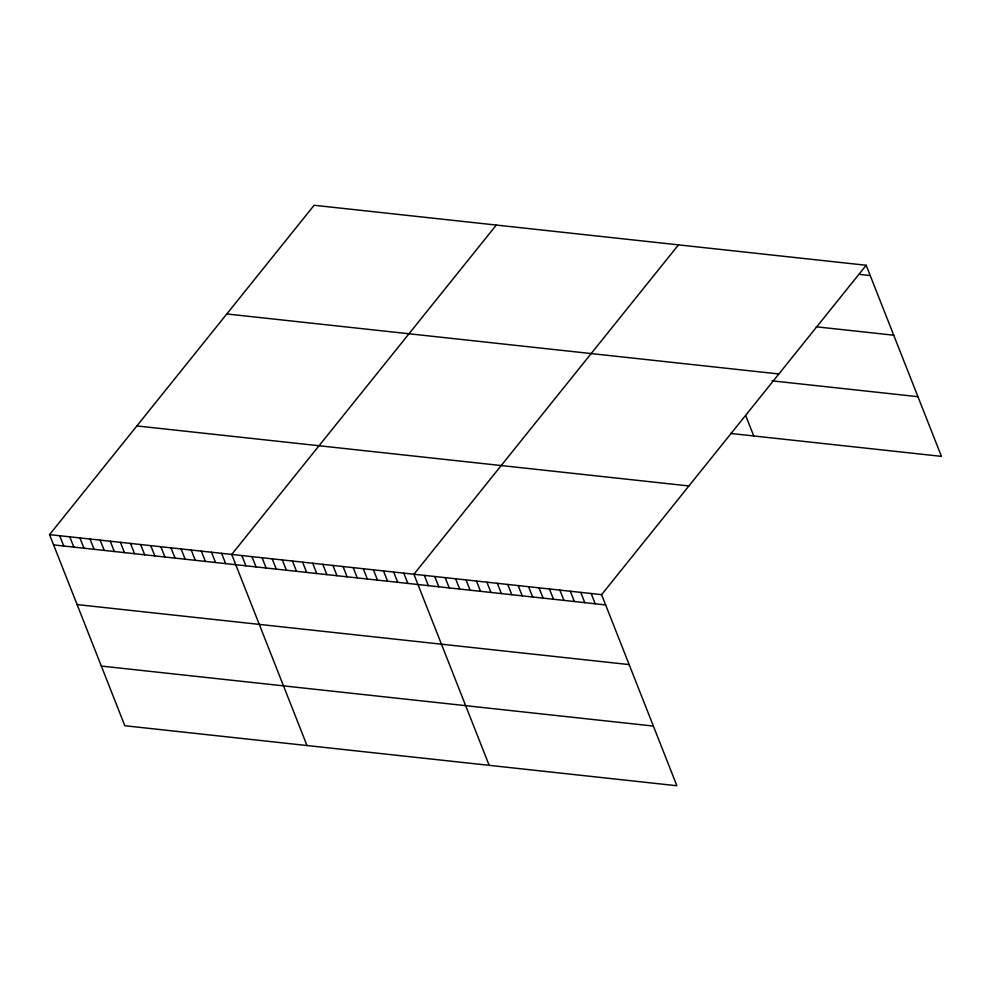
<?xml version="1.0" encoding="UTF-8"?>
<svg xmlns="http://www.w3.org/2000/svg" width="991" height="991" viewBox="0 0 991 991"><rect width="100%" height="100%" fill="white"/><g stroke="black" fill="none" stroke-linecap="round" stroke-linejoin="round"><path stroke-width="1.49" d="M866.171 265.266L601.599 594.65L676.878 785.739L124.829 725.734L49.55 534.632L314.122 205.261L866.171 265.266L941.45 456.368L730.615 433.451M496.305 225.068L231.721 554.44L306.999 745.529M678.476 244.864L413.904 574.247L489.17 765.337M859.792 274.408L870.222 275.548M816.262 326.795L893.733 335.218M226.815 313.961L778.864 373.966M771.964 380.829L917.951 396.697M136.857 425.944L688.906 485.949M49.55 534.632L601.599 594.65M53.601 544.914L605.65 604.919M77.1 604.584L629.149 664.589M101.317 666.063L653.366 726.069M745.913 416.071L753.755 435.966M591.169 593.51L595.219 603.779M580.738 592.383L584.789 602.652M570.32 591.243L574.359 601.512M559.89 590.116L563.941 600.385M549.46 588.976L553.511 599.245M539.03 587.849L543.08 598.118M528.599 586.709L532.65 596.978M518.182 585.582L522.22 595.851M507.751 584.442L511.802 594.711M497.321 583.315L501.372 593.584M486.891 582.175L490.941 592.445M476.473 581.048L480.511 591.317M466.043 579.908L470.081 590.178M455.612 578.781L459.663 589.05M445.182 577.642L449.233 587.911M434.752 576.514L438.802 586.783M424.334 575.375L428.372 585.644M403.783 573.145L407.834 583.414M393.662 572.042L397.701 582.312M383.542 570.94L387.58 581.209M373.421 569.837L377.46 580.119M363.301 568.747L367.339 579.017M353.18 567.645L357.218 577.914M343.059 566.542L347.098 576.812M332.939 565.44L336.977 575.709M322.818 564.337L326.857 574.619M312.698 563.235L316.736 573.516M302.577 562.145L306.615 572.414M292.456 561.042L296.495 571.312M282.336 559.94L286.374 570.209M272.215 558.837L276.254 569.119M262.095 557.735L266.133 568.016M251.962 556.645L256.012 566.914M241.841 555.542L245.892 565.811M221.6 553.337L225.651 563.606M211.479 552.235L215.53 562.516M201.359 551.145L205.41 561.414M191.238 550.042L195.289 560.311M181.118 548.94L185.168 559.209M170.997 547.837L175.048 558.106M160.876 546.735L164.927 557.016M150.756 545.632L154.807 555.914M140.635 544.542L144.686 554.811M130.515 543.44L134.565 553.709M120.394 542.337L124.445 552.606M110.274 541.235L114.324 551.516M100.153 540.132L104.204 550.414M90.032 539.042L94.083 549.311M79.912 537.94L83.962 548.209M69.791 536.837L73.842 547.106M59.671 535.735L63.721 546.004"/></g></svg>
